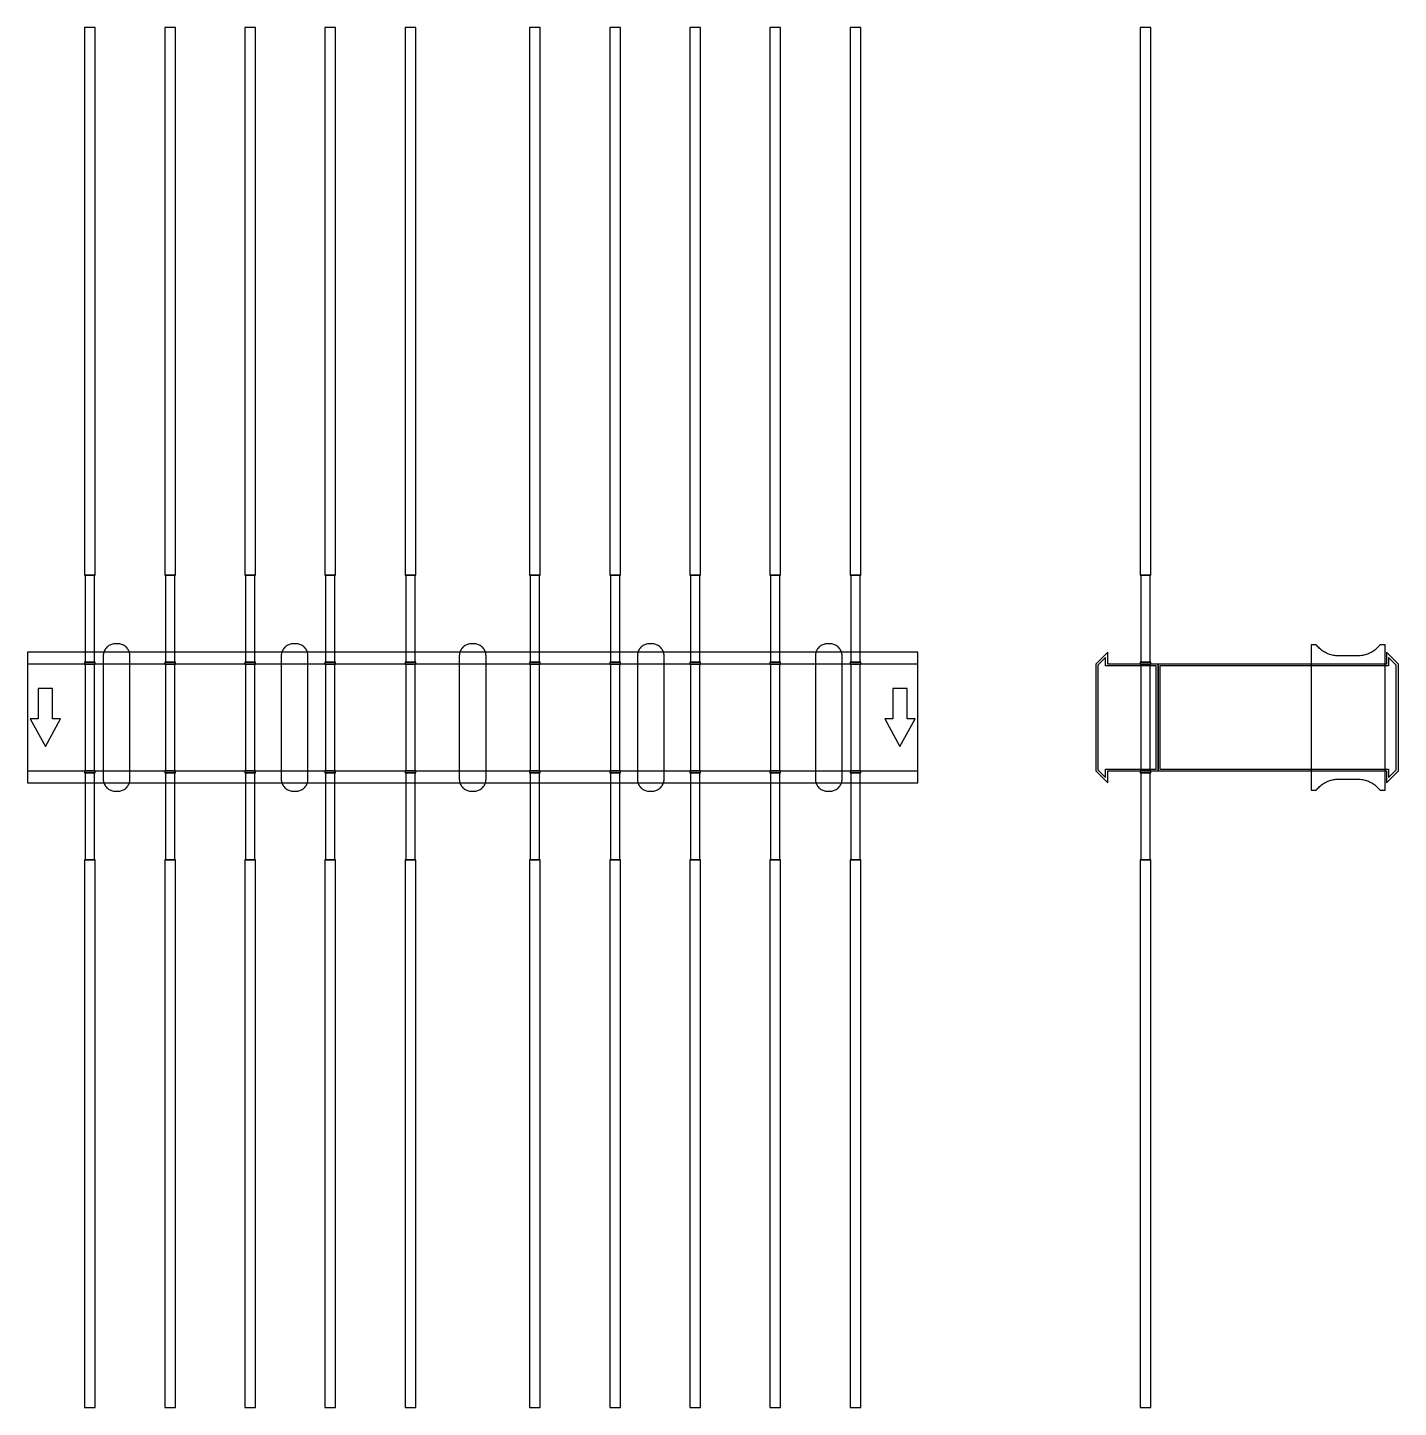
# Model space of a CAD drawing. Extents: x 0 to 1540, y -775 to 775.
import ezdxf

# ---------------------------------------------------------------- set-up
doc = ezdxf.new("R2010")
doc.units = 0
doc.layers.add('Halfen', color=7, linetype='CONTINUOUS')

msp = doc.modelspace()

# ---------------------------------------------------------------- linework, layer by layer
at = {"layer": 'Halfen', "color": 7}
for points in [[(76, 160), (76, 775), (64, 775), (64, 160)], [(166, 160), (166, 775), (154, 775), (154, 160)], [(256, 160), (256, 775), (244, 775), (244, 160)], [(346, 160), (346, 775), (334, 775), (334, 160)], [(436, 160), (436, 775), (424, 775), (424, 160)], [(576, 160), (576, 775), (564, 775), (564, 160)], [(666, 160), (666, 775), (654, 775), (654, 160)], [(756, 160), (756, 775), (744, 775), (744, 160)], [(846, 160), (846, 775), (834, 775), (834, 160)], [(936, 160), (936, 775), (924, 775), (924, 160)], [(1262, 160), (1262, 775), (1250, 775), (1250, 160)], [(75.25, 62), (75.25, 160), (64.75, 160), (64.75, 62)], [(165.25, 62), (165.25, 160), (154.75, 160), (154.75, 62)], [(255.25, 62), (255.25, 160), (244.75, 160), (244.75, 62)], [(345.25, 62), (345.25, 160), (334.75, 160), (334.75, 62)], [(435.25, 62), (435.25, 160), (424.75, 160), (424.75, 62)], [(575.25, 62), (575.25, 160), (564.75, 160), (564.75, 62)], [(665.25, 62), (665.25, 160), (654.75, 160), (654.75, 62)], [(755.25, 62), (755.25, 160), (744.75, 160), (744.75, 62)], [(845.25, 62), (845.25, 160), (834.75, 160), (834.75, 62)], [(935.25, 62), (935.25, 160), (924.75, 160), (924.75, 62)], [(1261.25, 62), (1261.25, 160), (1250.75, 160), (1250.75, 62)], [(115, -69.3), (115, -56.8), (115, 69.3), (114.958, 70.359), (114.834, 71.412), (114.627, 72.452), (114.339, 73.472), (113.972, 74.466), (113.529, 75.429), (113.011, 76.354), (112.422, 77.235), (111.765, 78.068), (111.046, 78.846), (110.268, 79.565), (109.435, 80.222), (108.554, 80.811), (107.629, 81.329), (106.666, 81.772), (105.672, 82.139), (104.652, 82.427), (103.612, 82.634), (102.559, 82.758), (101.5, 82.8), (98.5, 82.8), (97.441, 82.758), (96.388, 82.634), (95.348, 82.427), (94.328, 82.139), (93.334, 81.772), (92.371, 81.329), (91.446, 80.811), (90.565, 80.222), (89.732, 79.565), (88.954, 78.846), (88.235, 78.068), (87.578, 77.235), (86.989, 76.354), (86.471, 75.429), (86.028, 74.466), (85.661, 73.472), (85.373, 72.452), (85.166, 71.412), (85.042, 70.359), (85, 69.3), (85, -56.8), (85, -69.3), (85.042, -70.359), (85.166, -71.412), (85.373, -72.452), (85.661, -73.472), (86.028, -74.466), (86.471, -75.429), (86.989, -76.354), (87.578, -77.235), (88.235, -78.068), (88.954, -78.846), (89.732, -79.565), (90.565, -80.222), (91.446, -80.811), (92.371, -81.329), (93.334, -81.772), (94.328, -82.139), (95.348, -82.427), (96.388, -82.634), (97.441, -82.758), (98.5, -82.8), (101.5, -82.8), (102.559, -82.758), (103.612, -82.634), (104.652, -82.427), (105.672, -82.139), (106.666, -81.772), (107.629, -81.329), (108.554, -80.811), (109.435, -80.222), (110.268, -79.565), (111.046, -78.846), (111.765, -78.068), (112.422, -77.235), (113.011, -76.354), (113.529, -75.429), (113.972, -74.466), (114.339, -73.472), (114.627, -72.452), (114.834, -71.412), (114.958, -70.359), (115, -69.3)], [(315, -69.3), (315, -56.8), (315, 69.3), (314.958, 70.359), (314.834, 71.412), (314.627, 72.452), (314.339, 73.472), (313.972, 74.466), (313.529, 75.429), (313.011, 76.354), (312.422, 77.235), (311.765, 78.068), (311.046, 78.846), (310.268, 79.565), (309.435, 80.222), (308.554, 80.811), (307.629, 81.329), (306.666, 81.772), (305.672, 82.139), (304.652, 82.427), (303.612, 82.634), (302.559, 82.758), (301.5, 82.8), (298.5, 82.8), (297.441, 82.758), (296.388, 82.634), (295.348, 82.427), (294.328, 82.139), (293.334, 81.772), (292.371, 81.329), (291.446, 80.811), (290.565, 80.222), (289.732, 79.565), (288.954, 78.846), (288.235, 78.068), (287.578, 77.235), (286.989, 76.354), (286.471, 75.429), (286.028, 74.466), (285.661, 73.472), (285.373, 72.452), (285.166, 71.412), (285.042, 70.359), (285, 69.3), (285, -56.8), (285, -69.3), (285.042, -70.359), (285.166, -71.412), (285.373, -72.452), (285.661, -73.472), (286.028, -74.466), (286.471, -75.429), (286.989, -76.354), (287.578, -77.235), (288.235, -78.068), (288.954, -78.846), (289.732, -79.565), (290.565, -80.222), (291.446, -80.811), (292.371, -81.329), (293.334, -81.772), (294.328, -82.139), (295.348, -82.427), (296.388, -82.634), (297.441, -82.758), (298.5, -82.8), (301.5, -82.8), (302.559, -82.758), (303.612, -82.634), (304.652, -82.427), (305.672, -82.139), (306.666, -81.772), (307.629, -81.329), (308.554, -80.811), (309.435, -80.222), (310.268, -79.565), (311.046, -78.846), (311.765, -78.068), (312.422, -77.235), (313.011, -76.354), (313.529, -75.429), (313.972, -74.466), (314.339, -73.472), (314.627, -72.452), (314.834, -71.412), (314.958, -70.359), (315, -69.3)], [(515, -69.3), (515, -56.8), (515, 69.3), (514.958, 70.359), (514.834, 71.412), (514.627, 72.452), (514.339, 73.472), (513.972, 74.466), (513.529, 75.429), (513.011, 76.354), (512.422, 77.235), (511.765, 78.068), (511.046, 78.846), (510.268, 79.565), (509.435, 80.222), (508.554, 80.811), (507.629, 81.329), (506.666, 81.772), (505.672, 82.139), (504.652, 82.427), (503.612, 82.634), (502.559, 82.758), (501.5, 82.8), (498.5, 82.8), (497.441, 82.758), (496.388, 82.634), (495.348, 82.427), (494.328, 82.139), (493.334, 81.772), (492.371, 81.329), (491.446, 80.811), (490.565, 80.222), (489.732, 79.565), (488.954, 78.846), (488.235, 78.068), (487.578, 77.235), (486.989, 76.354), (486.471, 75.429), (486.028, 74.466), (485.661, 73.472), (485.373, 72.452), (485.166, 71.412), (485.042, 70.359), (485, 69.3), (485, -56.8), (485, -69.3), (485.042, -70.359), (485.166, -71.412), (485.373, -72.452), (485.661, -73.472), (486.028, -74.466), (486.471, -75.429), (486.989, -76.354), (487.578, -77.235), (488.235, -78.068), (488.954, -78.846), (489.732, -79.565), (490.565, -80.222), (491.446, -80.811), (492.371, -81.329), (493.334, -81.772), (494.328, -82.139), (495.348, -82.427), (496.388, -82.634), (497.441, -82.758), (498.5, -82.8), (501.5, -82.8), (502.559, -82.758), (503.612, -82.634), (504.652, -82.427), (505.672, -82.139), (506.666, -81.772), (507.629, -81.329), (508.554, -80.811), (509.435, -80.222), (510.268, -79.565), (511.046, -78.846), (511.765, -78.068), (512.422, -77.235), (513.011, -76.354), (513.529, -75.429), (513.972, -74.466), (514.339, -73.472), (514.627, -72.452), (514.834, -71.412), (514.958, -70.359), (515, -69.3)], [(715, -69.3), (715, -56.8), (715, 69.3), (714.958, 70.359), (714.834, 71.412), (714.627, 72.452), (714.339, 73.472), (713.972, 74.466), (713.529, 75.429), (713.011, 76.354), (712.422, 77.235), (711.765, 78.068), (711.046, 78.846), (710.268, 79.565), (709.435, 80.222), (708.554, 80.811), (707.629, 81.329), (706.666, 81.772), (705.672, 82.139), (704.652, 82.427), (703.612, 82.634), (702.559, 82.758), (701.5, 82.8), (698.5, 82.8), (697.441, 82.758), (696.388, 82.634), (695.348, 82.427), (694.328, 82.139), (693.334, 81.772), (692.371, 81.329), (691.446, 80.811), (690.565, 80.222), (689.732, 79.565), (688.954, 78.846), (688.235, 78.068), (687.578, 77.235), (686.989, 76.354), (686.471, 75.429), (686.028, 74.466), (685.661, 73.472), (685.373, 72.452), (685.166, 71.412), (685.042, 70.359), (685, 69.3), (685, -56.8), (685, -69.3), (685.042, -70.359), (685.166, -71.412), (685.373, -72.452), (685.661, -73.472), (686.028, -74.466), (686.471, -75.429), (686.989, -76.354), (687.578, -77.235), (688.235, -78.068), (688.954, -78.846), (689.732, -79.565), (690.565, -80.222), (691.446, -80.811), (692.371, -81.329), (693.334, -81.772), (694.328, -82.139), (695.348, -82.427), (696.388, -82.634), (697.441, -82.758), (698.5, -82.8), (701.5, -82.8), (702.559, -82.758), (703.612, -82.634), (704.652, -82.427), (705.672, -82.139), (706.666, -81.772), (707.629, -81.329), (708.554, -80.811), (709.435, -80.222), (710.268, -79.565), (711.046, -78.846), (711.765, -78.068), (712.422, -77.235), (713.011, -76.354), (713.529, -75.429), (713.972, -74.466), (714.339, -73.472), (714.627, -72.452), (714.834, -71.412), (714.958, -70.359), (715, -69.3)], [(915, -69.3), (915, -56.8), (915, 69.3), (914.958, 70.359), (914.834, 71.412), (914.627, 72.452), (914.339, 73.472), (913.972, 74.466), (913.529, 75.429), (913.011, 76.354), (912.422, 77.235), (911.765, 78.068), (911.046, 78.846), (910.268, 79.565), (909.435, 80.222), (908.554, 80.811), (907.629, 81.329), (906.666, 81.772), (905.672, 82.139), (904.652, 82.427), (903.612, 82.634), (902.559, 82.758), (901.5, 82.8), (898.5, 82.8), (897.441, 82.758), (896.388, 82.634), (895.348, 82.427), (894.328, 82.139), (893.334, 81.772), (892.371, 81.329), (891.446, 80.811), (890.565, 80.222), (889.732, 79.565), (888.954, 78.846), (888.235, 78.068), (887.578, 77.235), (886.989, 76.354), (886.471, 75.429), (886.028, 74.466), (885.661, 73.472), (885.373, 72.452), (885.166, 71.412), (885.042, 70.359), (885, 69.3), (885, -56.8), (885, -69.3), (885.042, -70.359), (885.166, -71.412), (885.373, -72.452), (885.661, -73.472), (886.028, -74.466), (886.471, -75.429), (886.989, -76.354), (887.578, -77.235), (888.235, -78.068), (888.954, -78.846), (889.732, -79.565), (890.565, -80.222), (891.446, -80.811), (892.371, -81.329), (893.334, -81.772), (894.328, -82.139), (895.348, -82.427), (896.388, -82.634), (897.441, -82.758), (898.5, -82.8), (901.5, -82.8), (902.559, -82.758), (903.612, -82.634), (904.652, -82.427), (905.672, -82.139), (906.666, -81.772), (907.629, -81.329), (908.554, -80.811), (909.435, -80.222), (910.268, -79.565), (911.046, -78.846), (911.765, -78.068), (912.422, -77.235), (913.011, -76.354), (913.529, -75.429), (913.972, -74.466), (914.339, -73.472), (914.627, -72.452), (914.834, -71.412), (914.958, -70.359), (915, -69.3)], [(1525, -81.8), (1525, 81.8), (1521, 81.8), (1520.846, 81.797), (1520.691, 81.786), (1520.538, 81.769), (1520.385, 81.746), (1520.234, 81.715), (1520.084, 81.678), (1519.936, 81.634), (1519.789, 81.584), (1519.646, 81.527), (1519.505, 81.464), (1519.366, 81.395), (1519.231, 81.32), (1519.1, 81.239), (1518.972, 81.153), (1518.848, 81.06), (1518.728, 80.963), (1518.613, 80.86), (1518.502, 80.752), (1518.397, 80.639), (1518.296, 80.522), (1517.41, 79.491), (1516.479, 78.5), (1515.505, 77.551), (1514.491, 76.646), (1513.437, 75.787), (1512.347, 74.975), (1511.222, 74.211), (1510.064, 73.499), (1508.876, 72.838), (1507.66, 72.23), (1506.418, 71.676), (1505.153, 71.178), (1503.867, 70.736), (1502.563, 70.351), (1501.243, 70.024), (1499.911, 69.756), (1498.567, 69.547), (1497.216, 69.397), (1495.859, 69.307), (1494.5, 69.277), (1472.5, 69.277), (1471.141, 69.307), (1469.784, 69.397), (1468.433, 69.547), (1467.089, 69.756), (1465.757, 70.024), (1464.437, 70.351), (1463.133, 70.736), (1461.847, 71.178), (1460.582, 71.676), (1459.34, 72.23), (1458.124, 72.838), (1456.936, 73.499), (1455.778, 74.211), (1454.653, 74.975), (1453.563, 75.787), (1452.509, 76.646), (1451.495, 77.551), (1450.521, 78.5), (1449.59, 79.491), (1448.704, 80.522), (1448.603, 80.639), (1448.498, 80.752), (1448.387, 80.86), (1448.272, 80.963), (1448.152, 81.06), (1448.028, 81.153), (1447.9, 81.239), (1447.769, 81.32), (1447.634, 81.395), (1447.495, 81.464), (1447.354, 81.527), (1447.211, 81.584), (1447.064, 81.634), (1446.916, 81.678), (1446.766, 81.715), (1446.615, 81.746), (1446.462, 81.769), (1446.309, 81.786), (1446.154, 81.797), (1446, 81.8), (1442, 81.8), (1442, -81.8), (1446, -81.8), (1446.154, -81.797), (1446.309, -81.786), (1446.462, -81.769), (1446.615, -81.746), (1446.766, -81.715), (1446.916, -81.678), (1447.064, -81.634), (1447.211, -81.584), (1447.354, -81.527), (1447.495, -81.464), (1447.634, -81.395), (1447.769, -81.32), (1447.9, -81.239), (1448.028, -81.153), (1448.152, -81.06), (1448.272, -80.963), (1448.387, -80.86), (1448.498, -80.752), (1448.603, -80.639), (1448.704, -80.522), (1449.59, -79.491), (1450.521, -78.5), (1451.495, -77.551), (1452.509, -76.646), (1453.563, -75.787), (1454.653, -74.975), (1455.778, -74.211), (1456.936, -73.499), (1458.124, -72.838), (1459.34, -72.23), (1460.582, -71.676), (1461.847, -71.178), (1463.133, -70.736), (1464.437, -70.351), (1465.757, -70.024), (1467.089, -69.756), (1468.433, -69.547), (1469.784, -69.397), (1471.141, -69.307), (1472.5, -69.277), (1494.5, -69.277), (1495.859, -69.307), (1497.216, -69.397), (1498.567, -69.547), (1499.911, -69.756), (1501.243, -70.024), (1502.563, -70.351), (1503.867, -70.736), (1505.153, -71.178), (1506.418, -71.676), (1507.66, -72.23), (1508.876, -72.838), (1510.064, -73.499), (1511.222, -74.211), (1512.347, -74.975), (1513.437, -75.787), (1514.491, -76.646), (1515.505, -77.551), (1516.479, -78.5), (1517.41, -79.491), (1518.296, -80.522), (1518.397, -80.639), (1518.502, -80.752), (1518.613, -80.86), (1518.728, -80.963), (1518.848, -81.06), (1518.972, -81.153), (1519.1, -81.239), (1519.231, -81.32), (1519.366, -81.395), (1519.505, -81.464), (1519.646, -81.527), (1519.789, -81.584), (1519.936, -81.634), (1520.084, -81.678), (1520.234, -81.715), (1520.385, -81.746), (1520.538, -81.769), (1520.691, -81.786), (1520.846, -81.797), (1521, -81.8)], [(0, -73.5), (1000, -73.5), (1000, 73.5), (0, 73.5)], [(76, 60), (76, 62), (64, 62), (64, 60)], [(166, 60), (166, 62), (154, 62), (154, 60)], [(256, 60), (256, 62), (244, 62), (244, 60)], [(346, 60), (346, 62), (334, 62), (334, 60)], [(436, 60), (436, 62), (424, 62), (424, 60)], [(576, 60), (576, 62), (564, 62), (564, 60)], [(666, 60), (666, 62), (654, 62), (654, 60)], [(756, 60), (756, 62), (744, 62), (744, 60)], [(846, 60), (846, 62), (834, 62), (834, 60)], [(936, 60), (936, 62), (924, 62), (924, 60)], [(1270, -60), (1270, 60), (1213.5, 60), (1213.5, 73.5), (1200, 60), (1200, -60), (1213.5, -73.5), (1213.5, -60)], [(1268, -58), (1268, 58), (1211, 58), (1211, 67.25), (1202.5, 58.75), (1202.5, -58.75), (1211, -67.25), (1211, -58)], [(1262, 60), (1262, 62), (1250, 62), (1250, 60)], [(1540, -60), (1540, 60), (1526.5, 73.5), (1526.5, 60), (1270, 60), (1270, -60), (1526.5, -60), (1526.5, -73.5)], [(1537.5, -58.75), (1537.5, 58.75), (1529, 67.25), (1529, 58), (1272, 58), (1272, -58), (1529, -58), (1529, -67.25)], [(0, -60), (1000, -60), (1000, 60), (0, 60)], [(75.25, -60), (75.25, 60), (64.75, 60), (64.75, -60)], [(165.25, -60), (165.25, 60), (154.75, 60), (154.75, -60)], [(255.25, -60), (255.25, 60), (244.75, 60), (244.75, -60)], [(345.25, -60), (345.25, 60), (334.75, 60), (334.75, -60)], [(435.25, -60), (435.25, 60), (424.75, 60), (424.75, -60)], [(575.25, -60), (575.25, 60), (564.75, 60), (564.75, -60)], [(665.25, -60), (665.25, 60), (654.75, 60), (654.75, -60)], [(755.25, -60), (755.25, 60), (744.75, 60), (744.75, -60)], [(845.25, -60), (845.25, 60), (834.75, 60), (834.75, -60)], [(935.25, -60), (935.25, 60), (924.75, 60), (924.75, -60)], [(1261.25, -60), (1261.25, 60), (1250.75, 60), (1250.75, -60)], [(20, -32.5), (37, -1.5), (28, -1.5), (28, 32.5), (12, 32.5), (12, -1.5), (3, -1.5)], [(980, -32.5), (997, -1.5), (988, -1.5), (988, 32.5), (972, 32.5), (972, -1.5), (963, -1.5)], [(76, -62), (76, -60), (64, -60), (64, -62)], [(75.25, -160), (75.25, -62), (64.75, -62), (64.75, -160)], [(166, -62), (166, -60), (154, -60), (154, -62)], [(165.25, -160), (165.25, -62), (154.75, -62), (154.75, -160)], [(256, -62), (256, -60), (244, -60), (244, -62)], [(255.25, -160), (255.25, -62), (244.75, -62), (244.75, -160)], [(346, -62), (346, -60), (334, -60), (334, -62)], [(345.25, -160), (345.25, -62), (334.75, -62), (334.75, -160)], [(436, -62), (436, -60), (424, -60), (424, -62)], [(435.25, -160), (435.25, -62), (424.75, -62), (424.75, -160)], [(576, -62), (576, -60), (564, -60), (564, -62)], [(575.25, -160), (575.25, -62), (564.75, -62), (564.75, -160)], [(666, -62), (666, -60), (654, -60), (654, -62)], [(665.25, -160), (665.25, -62), (654.75, -62), (654.75, -160)], [(756, -62), (756, -60), (744, -60), (744, -62)], [(755.25, -160), (755.25, -62), (744.75, -62), (744.75, -160)], [(846, -62), (846, -60), (834, -60), (834, -62)], [(845.25, -160), (845.25, -62), (834.75, -62), (834.75, -160)], [(936, -62), (936, -60), (924, -60), (924, -62)], [(935.25, -160), (935.25, -62), (924.75, -62), (924.75, -160)], [(1262, -62), (1262, -60), (1250, -60), (1250, -62)], [(1261.25, -160), (1261.25, -62), (1250.75, -62), (1250.75, -160)], [(76, -775), (76, -160), (64, -160), (64, -775)], [(166, -775), (166, -160), (154, -160), (154, -775)], [(256, -775), (256, -160), (244, -160), (244, -775)], [(346, -775), (346, -160), (334, -160), (334, -775)], [(436, -775), (436, -160), (424, -160), (424, -775)], [(576, -775), (576, -160), (564, -160), (564, -775)], [(666, -775), (666, -160), (654, -160), (654, -775)], [(756, -775), (756, -160), (744, -160), (744, -775)], [(846, -775), (846, -160), (834, -160), (834, -775)], [(936, -775), (936, -160), (924, -160), (924, -775)], [(1262, -775), (1262, -160), (1250, -160), (1250, -775)]]:
    msp.add_lwpolyline(points, close=True, dxfattribs=at)

doc.saveas('drawing.dxf')
